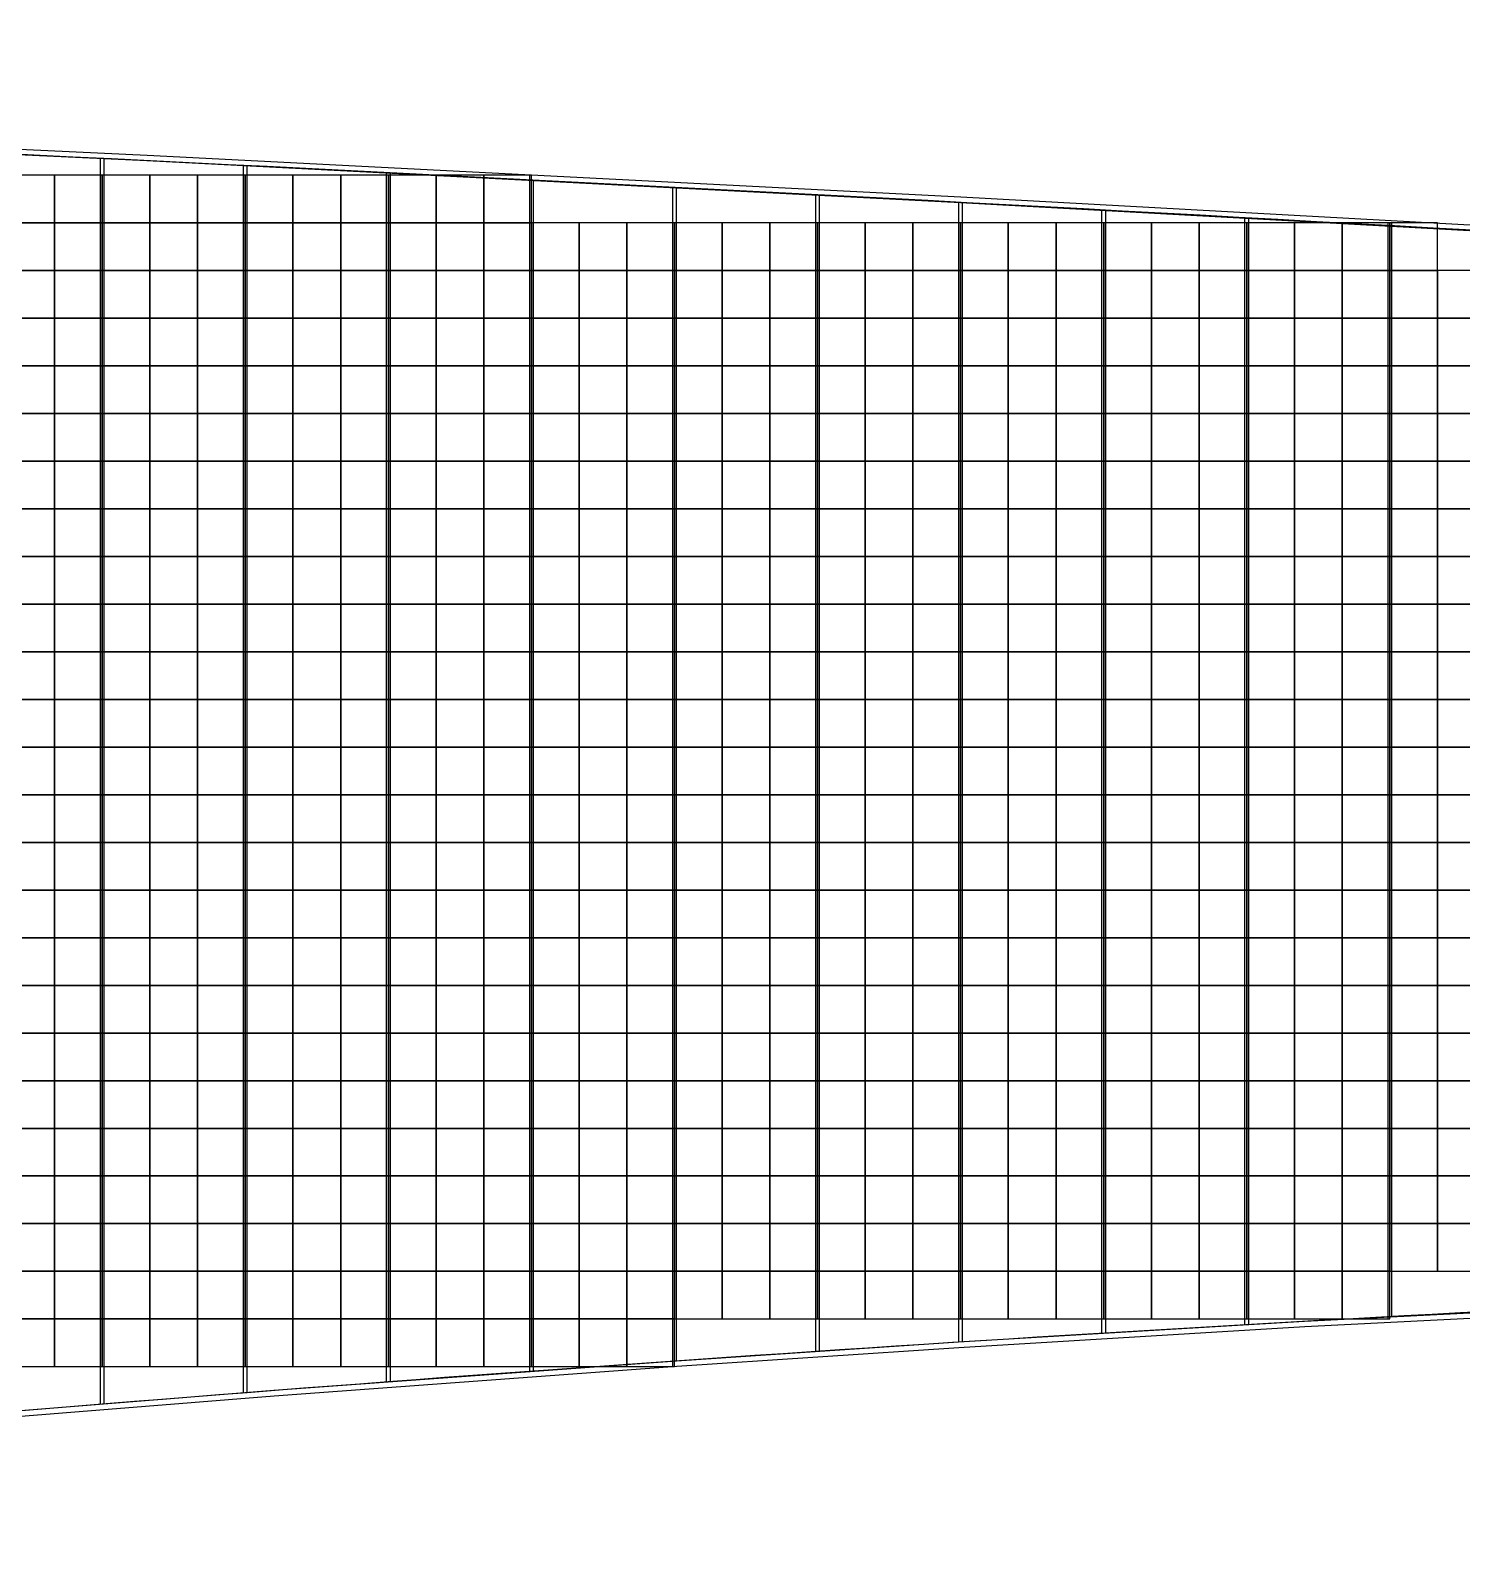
# Model space of a CAD drawing. Extents: x -31693 to 132909863, y -42052423 to 151957.
# Drawn here: x 40795 to 55795, y 106153 to 122231 of the extents above; entities that cross this region are included whole.
import ezdxf

# ---------------------------------------------------------------- set-up
doc = ezdxf.new("R2010")
doc.units = 0
doc.header["$LTSCALE"] = 1000
doc.header["$MEASUREMENT"] = 0
for name, color, linetype in [('500浮箱', 162, 'Continuous'), ('A-G-VISIBLE', 9, 'Continuous'), ('主龙骨', 4, 'Continuous'), ('边梁（14a槽钢', 3, 'Continuous')]:
    doc.layers.add(name, color=color, linetype=linetype)

# ---------------------------------------------------------------- blocks, each defined once
blk = doc.blocks.new('dasd')
at = {"layer": 'A-G-VISIBLE', "linetype": 'Continuous'}
for centre, radius, start, end in [((-132956.57, 40049.815), 2125.668, 86.604438, 88.01257), ((-132810.855, 41649.249), 512.294, 92.25539, 96.50024)]:
    blk.add_arc(centre, radius, start, end, dxfattribs=at)

msp = doc.modelspace()

# ---------------------------------------------------------------- linework, layer by layer
at = {"layer": '500浮箱', "elevation": 2850}
for points in [[(40545, 120216), (41045, 120216), (41045, 120716), (40545, 120716)], [(41045, 120216), (41545, 120216), (41545, 120716), (41045, 120716)], [(41545, 120216), (42045, 120216), (42045, 120716), (41545, 120716)], [(42045, 120216), (42545, 120216), (42545, 120716), (42045, 120716)], [(42545, 120216), (43045, 120216), (43045, 120716), (42545, 120716)], [(43045, 120216), (43545, 120216), (43545, 120716), (43045, 120716)], [(43545, 120216), (44045, 120216), (44045, 120716), (43545, 120716)], [(44045, 120216), (44545, 120216), (44545, 120716), (44045, 120716)], [(44545, 120216), (45045, 120216), (45045, 120716), (44545, 120716)], [(45045, 120216), (45545, 120216), (45545, 120716), (45045, 120716)], [(45545, 120216), (46045, 120216), (46045, 120716), (45545, 120716)], [(40545, 119716), (41045, 119716), (41045, 120216), (40545, 120216)], [(41045, 119716), (41545, 119716), (41545, 120216), (41045, 120216)], [(41545, 119716), (42045, 119716), (42045, 120216), (41545, 120216)], [(42045, 119716), (42545, 119716), (42545, 120216), (42045, 120216)], [(42545, 119716), (43045, 119716), (43045, 120216), (42545, 120216)], [(43045, 119716), (43545, 119716), (43545, 120216), (43045, 120216)], [(43545, 119716), (44045, 119716), (44045, 120216), (43545, 120216)], [(44045, 119716), (44545, 119716), (44545, 120216), (44045, 120216)], [(44545, 119716), (45045, 119716), (45045, 120216), (44545, 120216)], [(45045, 119716), (45545, 119716), (45545, 120216), (45045, 120216)], [(45545, 119716), (46045, 119716), (46045, 120216), (45545, 120216)], [(46045, 119716), (46545, 119716), (46545, 120216), (46045, 120216)], [(46545, 119716), (47045, 119716), (47045, 120216), (46545, 120216)], [(47045, 119716), (47545, 119716), (47545, 120216), (47045, 120216)], [(47545, 119716), (48045, 119716), (48045, 120216), (47545, 120216)], [(48045, 119716), (48545, 119716), (48545, 120216), (48045, 120216)], [(48545, 119716), (49045, 119716), (49045, 120216), (48545, 120216)], [(49045, 119716), (49545, 119716), (49545, 120216), (49045, 120216)], [(49545, 119716), (50045, 119716), (50045, 120216), (49545, 120216)], [(50045, 119716), (50545, 119716), (50545, 120216), (50045, 120216)], [(50545, 119716), (51045, 119716), (51045, 120216), (50545, 120216)], [(51045, 119716), (51545, 119716), (51545, 120216), (51045, 120216)], [(51545, 119716), (52045, 119716), (52045, 120216), (51545, 120216)], [(52045, 119716), (52545, 119716), (52545, 120216), (52045, 120216)], [(52545, 119716), (53045, 119716), (53045, 120216), (52545, 120216)], [(53045, 119716), (53545, 119716), (53545, 120216), (53045, 120216)], [(53545, 119716), (54045, 119716), (54045, 120216), (53545, 120216)], [(54045, 119716), (54545, 119716), (54545, 120216), (54045, 120216)], [(54545, 119716), (55045, 119716), (55045, 120216), (54545, 120216)], [(55045, 119716), (55545, 119716), (55545, 120216), (55045, 120216)], [(40545, 119216), (41045, 119216), (41045, 119716), (40545, 119716)], [(41045, 119216), (41545, 119216), (41545, 119716), (41045, 119716)], [(41545, 119216), (42045, 119216), (42045, 119716), (41545, 119716)], [(42045, 119216), (42545, 119216), (42545, 119716), (42045, 119716)], [(42545, 119216), (43045, 119216), (43045, 119716), (42545, 119716)], [(43045, 119216), (43545, 119216), (43545, 119716), (43045, 119716)], [(43545, 119216), (44045, 119216), (44045, 119716), (43545, 119716)], [(44045, 119216), (44545, 119216), (44545, 119716), (44045, 119716)], [(44545, 119216), (45045, 119216), (45045, 119716), (44545, 119716)], [(45045, 119216), (45545, 119216), (45545, 119716), (45045, 119716)], [(45545, 119216), (46045, 119216), (46045, 119716), (45545, 119716)], [(46045, 119216), (46545, 119216), (46545, 119716), (46045, 119716)], [(46545, 119216), (47045, 119216), (47045, 119716), (46545, 119716)], [(47045, 119216), (47545, 119216), (47545, 119716), (47045, 119716)], [(47545, 119216), (48045, 119216), (48045, 119716), (47545, 119716)], [(48045, 119216), (48545, 119216), (48545, 119716), (48045, 119716)], [(48545, 119216), (49045, 119216), (49045, 119716), (48545, 119716)], [(49045, 119216), (49545, 119216), (49545, 119716), (49045, 119716)], [(49545, 119216), (50045, 119216), (50045, 119716), (49545, 119716)], [(50045, 119216), (50545, 119216), (50545, 119716), (50045, 119716)], [(50545, 119216), (51045, 119216), (51045, 119716), (50545, 119716)], [(51045, 119216), (51545, 119216), (51545, 119716), (51045, 119716)], [(51545, 119216), (52045, 119216), (52045, 119716), (51545, 119716)], [(52045, 119216), (52545, 119216), (52545, 119716), (52045, 119716)], [(52545, 119216), (53045, 119216), (53045, 119716), (52545, 119716)], [(53045, 119216), (53545, 119216), (53545, 119716), (53045, 119716)], [(53545, 119216), (54045, 119216), (54045, 119716), (53545, 119716)], [(54045, 119216), (54545, 119216), (54545, 119716), (54045, 119716)], [(54545, 119216), (55045, 119216), (55045, 119716), (54545, 119716)], [(55045, 119216), (55545, 119216), (55545, 119716), (55045, 119716)], [(55545, 119216), (56045, 119216), (56045, 119716), (55545, 119716)], [(40545, 118716), (41045, 118716), (41045, 119216), (40545, 119216)], [(41045, 118716), (41545, 118716), (41545, 119216), (41045, 119216)], [(41545, 118716), (42045, 118716), (42045, 119216), (41545, 119216)], [(42045, 118716), (42545, 118716), (42545, 119216), (42045, 119216)], [(42545, 118716), (43045, 118716), (43045, 119216), (42545, 119216)], [(43045, 118716), (43545, 118716), (43545, 119216), (43045, 119216)], [(43545, 118716), (44045, 118716), (44045, 119216), (43545, 119216)], [(44045, 118716), (44545, 118716), (44545, 119216), (44045, 119216)], [(44545, 118716), (45045, 118716), (45045, 119216), (44545, 119216)], [(45045, 118716), (45545, 118716), (45545, 119216), (45045, 119216)], [(45545, 118716), (46045, 118716), (46045, 119216), (45545, 119216)], [(46045, 118716), (46545, 118716), (46545, 119216), (46045, 119216)], [(46545, 118716), (47045, 118716), (47045, 119216), (46545, 119216)], [(47045, 118716), (47545, 118716), (47545, 119216), (47045, 119216)], [(47545, 118716), (48045, 118716), (48045, 119216), (47545, 119216)], [(48045, 118716), (48545, 118716), (48545, 119216), (48045, 119216)], [(48545, 118716), (49045, 118716), (49045, 119216), (48545, 119216)], [(49045, 118716), (49545, 118716), (49545, 119216), (49045, 119216)], [(49545, 118716), (50045, 118716), (50045, 119216), (49545, 119216)], [(50045, 118716), (50545, 118716), (50545, 119216), (50045, 119216)], [(50545, 118716), (51045, 118716), (51045, 119216), (50545, 119216)], [(51045, 118716), (51545, 118716), (51545, 119216), (51045, 119216)], [(51545, 118716), (52045, 118716), (52045, 119216), (51545, 119216)], [(52045, 118716), (52545, 118716), (52545, 119216), (52045, 119216)], [(52545, 118716), (53045, 118716), (53045, 119216), (52545, 119216)], [(53045, 118716), (53545, 118716), (53545, 119216), (53045, 119216)], [(53545, 118716), (54045, 118716), (54045, 119216), (53545, 119216)], [(54045, 118716), (54545, 118716), (54545, 119216), (54045, 119216)], [(54545, 118716), (55045, 118716), (55045, 119216), (54545, 119216)], [(55045, 118716), (55545, 118716), (55545, 119216), (55045, 119216)], [(55545, 118716), (56045, 118716), (56045, 119216), (55545, 119216)], [(40545, 118216), (41045, 118216), (41045, 118716), (40545, 118716)], [(41045, 118216), (41545, 118216), (41545, 118716), (41045, 118716)], [(41545, 118216), (42045, 118216), (42045, 118716), (41545, 118716)], [(42045, 118216), (42545, 118216), (42545, 118716), (42045, 118716)], [(42545, 118216), (43045, 118216), (43045, 118716), (42545, 118716)], [(43045, 118216), (43545, 118216), (43545, 118716), (43045, 118716)], [(43545, 118216), (44045, 118216), (44045, 118716), (43545, 118716)], [(44045, 118216), (44545, 118216), (44545, 118716), (44045, 118716)], [(44545, 118216), (45045, 118216), (45045, 118716), (44545, 118716)], [(45045, 118216), (45545, 118216), (45545, 118716), (45045, 118716)], [(45545, 118216), (46045, 118216), (46045, 118716), (45545, 118716)], [(46045, 118216), (46545, 118216), (46545, 118716), (46045, 118716)], [(46545, 118216), (47045, 118216), (47045, 118716), (46545, 118716)], [(47045, 118216), (47545, 118216), (47545, 118716), (47045, 118716)], [(47545, 118216), (48045, 118216), (48045, 118716), (47545, 118716)], [(48045, 118216), (48545, 118216), (48545, 118716), (48045, 118716)], [(48545, 118216), (49045, 118216), (49045, 118716), (48545, 118716)], [(49045, 118216), (49545, 118216), (49545, 118716), (49045, 118716)], [(49545, 118216), (50045, 118216), (50045, 118716), (49545, 118716)], [(50045, 118216), (50545, 118216), (50545, 118716), (50045, 118716)], [(50545, 118216), (51045, 118216), (51045, 118716), (50545, 118716)], [(51045, 118216), (51545, 118216), (51545, 118716), (51045, 118716)], [(51545, 118216), (52045, 118216), (52045, 118716), (51545, 118716)], [(52045, 118216), (52545, 118216), (52545, 118716), (52045, 118716)], [(52545, 118216), (53045, 118216), (53045, 118716), (52545, 118716)], [(53045, 118216), (53545, 118216), (53545, 118716), (53045, 118716)], [(53545, 118216), (54045, 118216), (54045, 118716), (53545, 118716)], [(54045, 118216), (54545, 118216), (54545, 118716), (54045, 118716)], [(54545, 118216), (55045, 118216), (55045, 118716), (54545, 118716)], [(55045, 118216), (55545, 118216), (55545, 118716), (55045, 118716)], [(55545, 118216), (56045, 118216), (56045, 118716), (55545, 118716)], [(40545, 117716), (41045, 117716), (41045, 118216), (40545, 118216)], [(41045, 117716), (41545, 117716), (41545, 118216), (41045, 118216)], [(41545, 117716), (42045, 117716), (42045, 118216), (41545, 118216)], [(42045, 117716), (42545, 117716), (42545, 118216), (42045, 118216)], [(42545, 117716), (43045, 117716), (43045, 118216), (42545, 118216)], [(43045, 117716), (43545, 117716), (43545, 118216), (43045, 118216)], [(43545, 117716), (44045, 117716), (44045, 118216), (43545, 118216)], [(44045, 117716), (44545, 117716), (44545, 118216), (44045, 118216)], [(44545, 117716), (45045, 117716), (45045, 118216), (44545, 118216)], [(45045, 117716), (45545, 117716), (45545, 118216), (45045, 118216)], [(45545, 117716), (46045, 117716), (46045, 118216), (45545, 118216)], [(46045, 117716), (46545, 117716), (46545, 118216), (46045, 118216)], [(46545, 117716), (47045, 117716), (47045, 118216), (46545, 118216)], [(47045, 117716), (47545, 117716), (47545, 118216), (47045, 118216)], [(47545, 117716), (48045, 117716), (48045, 118216), (47545, 118216)], [(48045, 117716), (48545, 117716), (48545, 118216), (48045, 118216)], [(48545, 117716), (49045, 117716), (49045, 118216), (48545, 118216)], [(49045, 117716), (49545, 117716), (49545, 118216), (49045, 118216)], [(49545, 117716), (50045, 117716), (50045, 118216), (49545, 118216)], [(50045, 117716), (50545, 117716), (50545, 118216), (50045, 118216)], [(50545, 117716), (51045, 117716), (51045, 118216), (50545, 118216)], [(51045, 117716), (51545, 117716), (51545, 118216), (51045, 118216)], [(51545, 117716), (52045, 117716), (52045, 118216), (51545, 118216)], [(52045, 117716), (52545, 117716), (52545, 118216), (52045, 118216)], [(52545, 117716), (53045, 117716), (53045, 118216), (52545, 118216)], [(53045, 117716), (53545, 117716), (53545, 118216), (53045, 118216)], [(53545, 117716), (54045, 117716), (54045, 118216), (53545, 118216)], [(54045, 117716), (54545, 117716), (54545, 118216), (54045, 118216)], [(54545, 117716), (55045, 117716), (55045, 118216), (54545, 118216)], [(55045, 117716), (55545, 117716), (55545, 118216), (55045, 118216)], [(55545, 117716), (56045, 117716), (56045, 118216), (55545, 118216)], [(40545, 117216), (41045, 117216), (41045, 117716), (40545, 117716)], [(41045, 117216), (41545, 117216), (41545, 117716), (41045, 117716)], [(41545, 117216), (42045, 117216), (42045, 117716), (41545, 117716)], [(42045, 117216), (42545, 117216), (42545, 117716), (42045, 117716)], [(42545, 117216), (43045, 117216), (43045, 117716), (42545, 117716)], [(43045, 117216), (43545, 117216), (43545, 117716), (43045, 117716)], [(43545, 117216), (44045, 117216), (44045, 117716), (43545, 117716)], [(44045, 117216), (44545, 117216), (44545, 117716), (44045, 117716)], [(44545, 117216), (45045, 117216), (45045, 117716), (44545, 117716)], [(45045, 117216), (45545, 117216), (45545, 117716), (45045, 117716)], [(45545, 117216), (46045, 117216), (46045, 117716), (45545, 117716)], [(46045, 117216), (46545, 117216), (46545, 117716), (46045, 117716)], [(46545, 117216), (47045, 117216), (47045, 117716), (46545, 117716)], [(47045, 117216), (47545, 117216), (47545, 117716), (47045, 117716)], [(47545, 117216), (48045, 117216), (48045, 117716), (47545, 117716)], [(48045, 117216), (48545, 117216), (48545, 117716), (48045, 117716)], [(48545, 117216), (49045, 117216), (49045, 117716), (48545, 117716)], [(49045, 117216), (49545, 117216), (49545, 117716), (49045, 117716)], [(49545, 117216), (50045, 117216), (50045, 117716), (49545, 117716)], [(50045, 117216), (50545, 117216), (50545, 117716), (50045, 117716)], [(50545, 117216), (51045, 117216), (51045, 117716), (50545, 117716)], [(51045, 117216), (51545, 117216), (51545, 117716), (51045, 117716)], [(51545, 117216), (52045, 117216), (52045, 117716), (51545, 117716)], [(52045, 117216), (52545, 117216), (52545, 117716), (52045, 117716)], [(52545, 117216), (53045, 117216), (53045, 117716), (52545, 117716)], [(53045, 117216), (53545, 117216), (53545, 117716), (53045, 117716)], [(53545, 117216), (54045, 117216), (54045, 117716), (53545, 117716)], [(54045, 117216), (54545, 117216), (54545, 117716), (54045, 117716)], [(54545, 117216), (55045, 117216), (55045, 117716), (54545, 117716)], [(55045, 117216), (55545, 117216), (55545, 117716), (55045, 117716)], [(55545, 117216), (56045, 117216), (56045, 117716), (55545, 117716)], [(40545, 116716), (41045, 116716), (41045, 117216), (40545, 117216)], [(41045, 116716), (41545, 116716), (41545, 117216), (41045, 117216)], [(41545, 116716), (42045, 116716), (42045, 117216), (41545, 117216)], [(42045, 116716), (42545, 116716), (42545, 117216), (42045, 117216)], [(42545, 116716), (43045, 116716), (43045, 117216), (42545, 117216)], [(43045, 116716), (43545, 116716), (43545, 117216), (43045, 117216)], [(43545, 116716), (44045, 116716), (44045, 117216), (43545, 117216)], [(44045, 116716), (44545, 116716), (44545, 117216), (44045, 117216)], [(44545, 116716), (45045, 116716), (45045, 117216), (44545, 117216)], [(45045, 116716), (45545, 116716), (45545, 117216), (45045, 117216)], [(45545, 116716), (46045, 116716), (46045, 117216), (45545, 117216)], [(46045, 116716), (46545, 116716), (46545, 117216), (46045, 117216)], [(46545, 116716), (47045, 116716), (47045, 117216), (46545, 117216)], [(47045, 116716), (47545, 116716), (47545, 117216), (47045, 117216)], [(47545, 116716), (48045, 116716), (48045, 117216), (47545, 117216)], [(48045, 116716), (48545, 116716), (48545, 117216), (48045, 117216)], [(48545, 116716), (49045, 116716), (49045, 117216), (48545, 117216)], [(49045, 116716), (49545, 116716), (49545, 117216), (49045, 117216)], [(49545, 116716), (50045, 116716), (50045, 117216), (49545, 117216)], [(50045, 116716), (50545, 116716), (50545, 117216), (50045, 117216)], [(50545, 116716), (51045, 116716), (51045, 117216), (50545, 117216)], [(51045, 116716), (51545, 116716), (51545, 117216), (51045, 117216)], [(51545, 116716), (52045, 116716), (52045, 117216), (51545, 117216)], [(52045, 116716), (52545, 116716), (52545, 117216), (52045, 117216)], [(52545, 116716), (53045, 116716), (53045, 117216), (52545, 117216)], [(53045, 116716), (53545, 116716), (53545, 117216), (53045, 117216)], [(53545, 116716), (54045, 116716), (54045, 117216), (53545, 117216)], [(54045, 116716), (54545, 116716), (54545, 117216), (54045, 117216)], [(54545, 116716), (55045, 116716), (55045, 117216), (54545, 117216)], [(55045, 116716), (55545, 116716), (55545, 117216), (55045, 117216)], [(55545, 116716), (56045, 116716), (56045, 117216), (55545, 117216)], [(40545, 116216), (41045, 116216), (41045, 116716), (40545, 116716)], [(41045, 116216), (41545, 116216), (41545, 116716), (41045, 116716)], [(41545, 116216), (42045, 116216), (42045, 116716), (41545, 116716)], [(42045, 116216), (42545, 116216), (42545, 116716), (42045, 116716)], [(42545, 116216), (43045, 116216), (43045, 116716), (42545, 116716)], [(43045, 116216), (43545, 116216), (43545, 116716), (43045, 116716)], [(43545, 116216), (44045, 116216), (44045, 116716), (43545, 116716)], [(44045, 116216), (44545, 116216), (44545, 116716), (44045, 116716)], [(44545, 116216), (45045, 116216), (45045, 116716), (44545, 116716)], [(45045, 116216), (45545, 116216), (45545, 116716), (45045, 116716)], [(45545, 116216), (46045, 116216), (46045, 116716), (45545, 116716)], [(46045, 116216), (46545, 116216), (46545, 116716), (46045, 116716)], [(46545, 116216), (47045, 116216), (47045, 116716), (46545, 116716)], [(47045, 116216), (47545, 116216), (47545, 116716), (47045, 116716)], [(47545, 116216), (48045, 116216), (48045, 116716), (47545, 116716)], [(48045, 116216), (48545, 116216), (48545, 116716), (48045, 116716)], [(48545, 116216), (49045, 116216), (49045, 116716), (48545, 116716)], [(49045, 116216), (49545, 116216), (49545, 116716), (49045, 116716)], [(49545, 116216), (50045, 116216), (50045, 116716), (49545, 116716)], [(50045, 116216), (50545, 116216), (50545, 116716), (50045, 116716)], [(50545, 116216), (51045, 116216), (51045, 116716), (50545, 116716)], [(51045, 116216), (51545, 116216), (51545, 116716), (51045, 116716)], [(51545, 116216), (52045, 116216), (52045, 116716), (51545, 116716)], [(52045, 116216), (52545, 116216), (52545, 116716), (52045, 116716)], [(52545, 116216), (53045, 116216), (53045, 116716), (52545, 116716)], [(53045, 116216), (53545, 116216), (53545, 116716), (53045, 116716)], [(53545, 116216), (54045, 116216), (54045, 116716), (53545, 116716)], [(54045, 116216), (54545, 116216), (54545, 116716), (54045, 116716)], [(54545, 116216), (55045, 116216), (55045, 116716), (54545, 116716)], [(55045, 116216), (55545, 116216), (55545, 116716), (55045, 116716)], [(55545, 116216), (56045, 116216), (56045, 116716), (55545, 116716)], [(40545, 115716), (41045, 115716), (41045, 116216), (40545, 116216)], [(41045, 115716), (41545, 115716), (41545, 116216), (41045, 116216)], [(41545, 115716), (42045, 115716), (42045, 116216), (41545, 116216)], [(42045, 115716), (42545, 115716), (42545, 116216), (42045, 116216)], [(42545, 115716), (43045, 115716), (43045, 116216), (42545, 116216)], [(43045, 115716), (43545, 115716), (43545, 116216), (43045, 116216)], [(43545, 115716), (44045, 115716), (44045, 116216), (43545, 116216)], [(44045, 115716), (44545, 115716), (44545, 116216), (44045, 116216)], [(44545, 115716), (45045, 115716), (45045, 116216), (44545, 116216)], [(45045, 115716), (45545, 115716), (45545, 116216), (45045, 116216)], [(45545, 115716), (46045, 115716), (46045, 116216), (45545, 116216)], [(46045, 115716), (46545, 115716), (46545, 116216), (46045, 116216)], [(46545, 115716), (47045, 115716), (47045, 116216), (46545, 116216)], [(47045, 115716), (47545, 115716), (47545, 116216), (47045, 116216)], [(47545, 115716), (48045, 115716), (48045, 116216), (47545, 116216)], [(48045, 115716), (48545, 115716), (48545, 116216), (48045, 116216)], [(48545, 115716), (49045, 115716), (49045, 116216), (48545, 116216)], [(49045, 115716), (49545, 115716), (49545, 116216), (49045, 116216)], [(49545, 115716), (50045, 115716), (50045, 116216), (49545, 116216)], [(50045, 115716), (50545, 115716), (50545, 116216), (50045, 116216)], [(50545, 115716), (51045, 115716), (51045, 116216), (50545, 116216)], [(51045, 115716), (51545, 115716), (51545, 116216), (51045, 116216)], [(51545, 115716), (52045, 115716), (52045, 116216), (51545, 116216)], [(52045, 115716), (52545, 115716), (52545, 116216), (52045, 116216)], [(52545, 115716), (53045, 115716), (53045, 116216), (52545, 116216)], [(53045, 115716), (53545, 115716), (53545, 116216), (53045, 116216)], [(53545, 115716), (54045, 115716), (54045, 116216), (53545, 116216)], [(54045, 115716), (54545, 115716), (54545, 116216), (54045, 116216)], [(54545, 115716), (55045, 115716), (55045, 116216), (54545, 116216)], [(55045, 115716), (55545, 115716), (55545, 116216), (55045, 116216)], [(55545, 115716), (56045, 115716), (56045, 116216), (55545, 116216)], [(40545, 115216), (41045, 115216), (41045, 115716), (40545, 115716)], [(41045, 115216), (41545, 115216), (41545, 115716), (41045, 115716)], [(41545, 115216), (42045, 115216), (42045, 115716), (41545, 115716)], [(42045, 115216), (42545, 115216), (42545, 115716), (42045, 115716)], [(42545, 115216), (43045, 115216), (43045, 115716), (42545, 115716)], [(43045, 115216), (43545, 115216), (43545, 115716), (43045, 115716)], [(43545, 115216), (44045, 115216), (44045, 115716), (43545, 115716)], [(44045, 115216), (44545, 115216), (44545, 115716), (44045, 115716)], [(44545, 115216), (45045, 115216), (45045, 115716), (44545, 115716)], [(45045, 115216), (45545, 115216), (45545, 115716), (45045, 115716)], [(45545, 115216), (46045, 115216), (46045, 115716), (45545, 115716)], [(46045, 115216), (46545, 115216), (46545, 115716), (46045, 115716)], [(46545, 115216), (47045, 115216), (47045, 115716), (46545, 115716)], [(47045, 115216), (47545, 115216), (47545, 115716), (47045, 115716)], [(47545, 115216), (48045, 115216), (48045, 115716), (47545, 115716)], [(48045, 115216), (48545, 115216), (48545, 115716), (48045, 115716)], [(48545, 115216), (49045, 115216), (49045, 115716), (48545, 115716)], [(49045, 115216), (49545, 115216), (49545, 115716), (49045, 115716)], [(49545, 115216), (50045, 115216), (50045, 115716), (49545, 115716)], [(50045, 115216), (50545, 115216), (50545, 115716), (50045, 115716)], [(50545, 115216), (51045, 115216), (51045, 115716), (50545, 115716)], [(51045, 115216), (51545, 115216), (51545, 115716), (51045, 115716)], [(51545, 115216), (52045, 115216), (52045, 115716), (51545, 115716)], [(52045, 115216), (52545, 115216), (52545, 115716), (52045, 115716)], [(52545, 115216), (53045, 115216), (53045, 115716), (52545, 115716)], [(53045, 115216), (53545, 115216), (53545, 115716), (53045, 115716)], [(53545, 115216), (54045, 115216), (54045, 115716), (53545, 115716)], [(54045, 115216), (54545, 115216), (54545, 115716), (54045, 115716)], [(54545, 115216), (55045, 115216), (55045, 115716), (54545, 115716)], [(55045, 115216), (55545, 115216), (55545, 115716), (55045, 115716)], [(55545, 115216), (56045, 115216), (56045, 115716), (55545, 115716)], [(40545, 114716), (41045, 114716), (41045, 115216), (40545, 115216)], [(41045, 114716), (41545, 114716), (41545, 115216), (41045, 115216)], [(41545, 114716), (42045, 114716), (42045, 115216), (41545, 115216)], [(42045, 114716), (42545, 114716), (42545, 115216), (42045, 115216)], [(42545, 114716), (43045, 114716), (43045, 115216), (42545, 115216)], [(43045, 114716), (43545, 114716), (43545, 115216), (43045, 115216)], [(43545, 114716), (44045, 114716), (44045, 115216), (43545, 115216)], [(44045, 114716), (44545, 114716), (44545, 115216), (44045, 115216)], [(44545, 114716), (45045, 114716), (45045, 115216), (44545, 115216)], [(45045, 114716), (45545, 114716), (45545, 115216), (45045, 115216)], [(45545, 114716), (46045, 114716), (46045, 115216), (45545, 115216)], [(46045, 114716), (46545, 114716), (46545, 115216), (46045, 115216)], [(46545, 114716), (47045, 114716), (47045, 115216), (46545, 115216)], [(47045, 114716), (47545, 114716), (47545, 115216), (47045, 115216)], [(47545, 114716), (48045, 114716), (48045, 115216), (47545, 115216)], [(48045, 114716), (48545, 114716), (48545, 115216), (48045, 115216)], [(48545, 114716), (49045, 114716), (49045, 115216), (48545, 115216)], [(49045, 114716), (49545, 114716), (49545, 115216), (49045, 115216)], [(49545, 114716), (50045, 114716), (50045, 115216), (49545, 115216)], [(50045, 114716), (50545, 114716), (50545, 115216), (50045, 115216)], [(50545, 114716), (51045, 114716), (51045, 115216), (50545, 115216)], [(51045, 114716), (51545, 114716), (51545, 115216), (51045, 115216)], [(51545, 114716), (52045, 114716), (52045, 115216), (51545, 115216)], [(52045, 114716), (52545, 114716), (52545, 115216), (52045, 115216)], [(52545, 114716), (53045, 114716), (53045, 115216), (52545, 115216)], [(53045, 114716), (53545, 114716), (53545, 115216), (53045, 115216)], [(53545, 114716), (54045, 114716), (54045, 115216), (53545, 115216)], [(54045, 114716), (54545, 114716), (54545, 115216), (54045, 115216)], [(54545, 114716), (55045, 114716), (55045, 115216), (54545, 115216)], [(55045, 114716), (55545, 114716), (55545, 115216), (55045, 115216)], [(55545, 114716), (56045, 114716), (56045, 115216), (55545, 115216)], [(40545, 114216), (41045, 114216), (41045, 114716), (40545, 114716)], [(41045, 114216), (41545, 114216), (41545, 114716), (41045, 114716)], [(41545, 114216), (42045, 114216), (42045, 114716), (41545, 114716)], [(42045, 114216), (42545, 114216), (42545, 114716), (42045, 114716)], [(42545, 114216), (43045, 114216), (43045, 114716), (42545, 114716)], [(43045, 114216), (43545, 114216), (43545, 114716), (43045, 114716)], [(43545, 114216), (44045, 114216), (44045, 114716), (43545, 114716)], [(44045, 114216), (44545, 114216), (44545, 114716), (44045, 114716)], [(44545, 114216), (45045, 114216), (45045, 114716), (44545, 114716)], [(45045, 114216), (45545, 114216), (45545, 114716), (45045, 114716)], [(45545, 114216), (46045, 114216), (46045, 114716), (45545, 114716)], [(46045, 114216), (46545, 114216), (46545, 114716), (46045, 114716)], [(46545, 114216), (47045, 114216), (47045, 114716), (46545, 114716)], [(47045, 114216), (47545, 114216), (47545, 114716), (47045, 114716)], [(47545, 114216), (48045, 114216), (48045, 114716), (47545, 114716)], [(48045, 114216), (48545, 114216), (48545, 114716), (48045, 114716)], [(48545, 114216), (49045, 114216), (49045, 114716), (48545, 114716)], [(49045, 114216), (49545, 114216), (49545, 114716), (49045, 114716)], [(49545, 114216), (50045, 114216), (50045, 114716), (49545, 114716)], [(50045, 114216), (50545, 114216), (50545, 114716), (50045, 114716)], [(50545, 114216), (51045, 114216), (51045, 114716), (50545, 114716)], [(51045, 114216), (51545, 114216), (51545, 114716), (51045, 114716)], [(51545, 114216), (52045, 114216), (52045, 114716), (51545, 114716)], [(52045, 114216), (52545, 114216), (52545, 114716), (52045, 114716)], [(52545, 114216), (53045, 114216), (53045, 114716), (52545, 114716)], [(53045, 114216), (53545, 114216), (53545, 114716), (53045, 114716)], [(53545, 114216), (54045, 114216), (54045, 114716), (53545, 114716)], [(54045, 114216), (54545, 114216), (54545, 114716), (54045, 114716)], [(54545, 114216), (55045, 114216), (55045, 114716), (54545, 114716)], [(55045, 114216), (55545, 114216), (55545, 114716), (55045, 114716)], [(55545, 114216), (56045, 114216), (56045, 114716), (55545, 114716)], [(40545, 113716), (41045, 113716), (41045, 114216), (40545, 114216)], [(41045, 113716), (41545, 113716), (41545, 114216), (41045, 114216)], [(41545, 113716), (42045, 113716), (42045, 114216), (41545, 114216)], [(42045, 113716), (42545, 113716), (42545, 114216), (42045, 114216)], [(42545, 113716), (43045, 113716), (43045, 114216), (42545, 114216)], [(43045, 113716), (43545, 113716), (43545, 114216), (43045, 114216)], [(43545, 113716), (44045, 113716), (44045, 114216), (43545, 114216)], [(44045, 113716), (44545, 113716), (44545, 114216), (44045, 114216)], [(44545, 113716), (45045, 113716), (45045, 114216), (44545, 114216)], [(45045, 113716), (45545, 113716), (45545, 114216), (45045, 114216)], [(45545, 113716), (46045, 113716), (46045, 114216), (45545, 114216)], [(46045, 113716), (46545, 113716), (46545, 114216), (46045, 114216)], [(46545, 113716), (47045, 113716), (47045, 114216), (46545, 114216)], [(47045, 113716), (47545, 113716), (47545, 114216), (47045, 114216)], [(47545, 113716), (48045, 113716), (48045, 114216), (47545, 114216)], [(48045, 113716), (48545, 113716), (48545, 114216), (48045, 114216)], [(48545, 113716), (49045, 113716), (49045, 114216), (48545, 114216)], [(49045, 113716), (49545, 113716), (49545, 114216), (49045, 114216)], [(49545, 113716), (50045, 113716), (50045, 114216), (49545, 114216)], [(50045, 113716), (50545, 113716), (50545, 114216), (50045, 114216)], [(50545, 113716), (51045, 113716), (51045, 114216), (50545, 114216)], [(51045, 113716), (51545, 113716), (51545, 114216), (51045, 114216)], [(51545, 113716), (52045, 113716), (52045, 114216), (51545, 114216)], [(52045, 113716), (52545, 113716), (52545, 114216), (52045, 114216)], [(52545, 113716), (53045, 113716), (53045, 114216), (52545, 114216)], [(53045, 113716), (53545, 113716), (53545, 114216), (53045, 114216)], [(53545, 113716), (54045, 113716), (54045, 114216), (53545, 114216)], [(54045, 113716), (54545, 113716), (54545, 114216), (54045, 114216)], [(54545, 113716), (55045, 113716), (55045, 114216), (54545, 114216)], [(55045, 113716), (55545, 113716), (55545, 114216), (55045, 114216)], [(55545, 113716), (56045, 113716), (56045, 114216), (55545, 114216)], [(40545, 113216), (41045, 113216), (41045, 113716), (40545, 113716)], [(41045, 113216), (41545, 113216), (41545, 113716), (41045, 113716)], [(41545, 113216), (42045, 113216), (42045, 113716), (41545, 113716)], [(42045, 113216), (42545, 113216), (42545, 113716), (42045, 113716)], [(42545, 113216), (43045, 113216), (43045, 113716), (42545, 113716)], [(43045, 113216), (43545, 113216), (43545, 113716), (43045, 113716)], [(43545, 113216), (44045, 113216), (44045, 113716), (43545, 113716)], [(44045, 113216), (44545, 113216), (44545, 113716), (44045, 113716)], [(44545, 113216), (45045, 113216), (45045, 113716), (44545, 113716)], [(45045, 113216), (45545, 113216), (45545, 113716), (45045, 113716)], [(45545, 113216), (46045, 113216), (46045, 113716), (45545, 113716)], [(46045, 113216), (46545, 113216), (46545, 113716), (46045, 113716)], [(46545, 113216), (47045, 113216), (47045, 113716), (46545, 113716)], [(47045, 113216), (47545, 113216), (47545, 113716), (47045, 113716)], [(47545, 113216), (48045, 113216), (48045, 113716), (47545, 113716)], [(48045, 113216), (48545, 113216), (48545, 113716), (48045, 113716)], [(48545, 113216), (49045, 113216), (49045, 113716), (48545, 113716)], [(49045, 113216), (49545, 113216), (49545, 113716), (49045, 113716)], [(49545, 113216), (50045, 113216), (50045, 113716), (49545, 113716)], [(50045, 113216), (50545, 113216), (50545, 113716), (50045, 113716)], [(50545, 113216), (51045, 113216), (51045, 113716), (50545, 113716)], [(51045, 113216), (51545, 113216), (51545, 113716), (51045, 113716)], [(51545, 113216), (52045, 113216), (52045, 113716), (51545, 113716)], [(52045, 113216), (52545, 113216), (52545, 113716), (52045, 113716)], [(52545, 113216), (53045, 113216), (53045, 113716), (52545, 113716)], [(53045, 113216), (53545, 113216), (53545, 113716), (53045, 113716)], [(53545, 113216), (54045, 113216), (54045, 113716), (53545, 113716)], [(54045, 113216), (54545, 113216), (54545, 113716), (54045, 113716)], [(54545, 113216), (55045, 113216), (55045, 113716), (54545, 113716)], [(55045, 113216), (55545, 113216), (55545, 113716), (55045, 113716)], [(55545, 113216), (56045, 113216), (56045, 113716), (55545, 113716)], [(40545, 112716), (41045, 112716), (41045, 113216), (40545, 113216)], [(41045, 112716), (41545, 112716), (41545, 113216), (41045, 113216)], [(41545, 112716), (42045, 112716), (42045, 113216), (41545, 113216)], [(42045, 112716), (42545, 112716), (42545, 113216), (42045, 113216)], [(42545, 112716), (43045, 112716), (43045, 113216), (42545, 113216)], [(43045, 112716), (43545, 112716), (43545, 113216), (43045, 113216)], [(43545, 112716), (44045, 112716), (44045, 113216), (43545, 113216)], [(44045, 112716), (44545, 112716), (44545, 113216), (44045, 113216)], [(44545, 112716), (45045, 112716), (45045, 113216), (44545, 113216)], [(45045, 112716), (45545, 112716), (45545, 113216), (45045, 113216)], [(45545, 112716), (46045, 112716), (46045, 113216), (45545, 113216)], [(46045, 112716), (46545, 112716), (46545, 113216), (46045, 113216)], [(46545, 112716), (47045, 112716), (47045, 113216), (46545, 113216)], [(47045, 112716), (47545, 112716), (47545, 113216), (47045, 113216)], [(47545, 112716), (48045, 112716), (48045, 113216), (47545, 113216)], [(48045, 112716), (48545, 112716), (48545, 113216), (48045, 113216)], [(48545, 112716), (49045, 112716), (49045, 113216), (48545, 113216)], [(49045, 112716), (49545, 112716), (49545, 113216), (49045, 113216)], [(49545, 112716), (50045, 112716), (50045, 113216), (49545, 113216)], [(50045, 112716), (50545, 112716), (50545, 113216), (50045, 113216)], [(50545, 112716), (51045, 112716), (51045, 113216), (50545, 113216)], [(51045, 112716), (51545, 112716), (51545, 113216), (51045, 113216)], [(51545, 112716), (52045, 112716), (52045, 113216), (51545, 113216)], [(52045, 112716), (52545, 112716), (52545, 113216), (52045, 113216)], [(52545, 112716), (53045, 112716), (53045, 113216), (52545, 113216)], [(53045, 112716), (53545, 112716), (53545, 113216), (53045, 113216)], [(53545, 112716), (54045, 112716), (54045, 113216), (53545, 113216)], [(54045, 112716), (54545, 112716), (54545, 113216), (54045, 113216)], [(54545, 112716), (55045, 112716), (55045, 113216), (54545, 113216)], [(55045, 112716), (55545, 112716), (55545, 113216), (55045, 113216)], [(55545, 112716), (56045, 112716), (56045, 113216), (55545, 113216)], [(40545, 112216), (41045, 112216), (41045, 112716), (40545, 112716)], [(41045, 112216), (41545, 112216), (41545, 112716), (41045, 112716)], [(41545, 112216), (42045, 112216), (42045, 112716), (41545, 112716)], [(42045, 112216), (42545, 112216), (42545, 112716), (42045, 112716)], [(42545, 112216), (43045, 112216), (43045, 112716), (42545, 112716)], [(43045, 112216), (43545, 112216), (43545, 112716), (43045, 112716)], [(43545, 112216), (44045, 112216), (44045, 112716), (43545, 112716)], [(44045, 112216), (44545, 112216), (44545, 112716), (44045, 112716)], [(44545, 112216), (45045, 112216), (45045, 112716), (44545, 112716)], [(45045, 112216), (45545, 112216), (45545, 112716), (45045, 112716)], [(45545, 112216), (46045, 112216), (46045, 112716), (45545, 112716)], [(46045, 112216), (46545, 112216), (46545, 112716), (46045, 112716)], [(46545, 112216), (47045, 112216), (47045, 112716), (46545, 112716)], [(47045, 112216), (47545, 112216), (47545, 112716), (47045, 112716)], [(47545, 112216), (48045, 112216), (48045, 112716), (47545, 112716)], [(48045, 112216), (48545, 112216), (48545, 112716), (48045, 112716)], [(48545, 112216), (49045, 112216), (49045, 112716), (48545, 112716)], [(49045, 112216), (49545, 112216), (49545, 112716), (49045, 112716)], [(49545, 112216), (50045, 112216), (50045, 112716), (49545, 112716)], [(50045, 112216), (50545, 112216), (50545, 112716), (50045, 112716)], [(50545, 112216), (51045, 112216), (51045, 112716), (50545, 112716)], [(51045, 112216), (51545, 112216), (51545, 112716), (51045, 112716)], [(51545, 112216), (52045, 112216), (52045, 112716), (51545, 112716)], [(52045, 112216), (52545, 112216), (52545, 112716), (52045, 112716)], [(52545, 112216), (53045, 112216), (53045, 112716), (52545, 112716)], [(53045, 112216), (53545, 112216), (53545, 112716), (53045, 112716)], [(53545, 112216), (54045, 112216), (54045, 112716), (53545, 112716)], [(54045, 112216), (54545, 112216), (54545, 112716), (54045, 112716)], [(54545, 112216), (55045, 112216), (55045, 112716), (54545, 112716)], [(55045, 112216), (55545, 112216), (55545, 112716), (55045, 112716)], [(55545, 112216), (56045, 112216), (56045, 112716), (55545, 112716)], [(40545, 111716), (41045, 111716), (41045, 112216), (40545, 112216)], [(41045, 111716), (41545, 111716), (41545, 112216), (41045, 112216)], [(41545, 111716), (42045, 111716), (42045, 112216), (41545, 112216)], [(42045, 111716), (42545, 111716), (42545, 112216), (42045, 112216)], [(42545, 111716), (43045, 111716), (43045, 112216), (42545, 112216)], [(43045, 111716), (43545, 111716), (43545, 112216), (43045, 112216)], [(43545, 111716), (44045, 111716), (44045, 112216), (43545, 112216)], [(44045, 111716), (44545, 111716), (44545, 112216), (44045, 112216)], [(44545, 111716), (45045, 111716), (45045, 112216), (44545, 112216)], [(45045, 111716), (45545, 111716), (45545, 112216), (45045, 112216)], [(45545, 111716), (46045, 111716), (46045, 112216), (45545, 112216)], [(46045, 111716), (46545, 111716), (46545, 112216), (46045, 112216)], [(46545, 111716), (47045, 111716), (47045, 112216), (46545, 112216)], [(47045, 111716), (47545, 111716), (47545, 112216), (47045, 112216)], [(47545, 111716), (48045, 111716), (48045, 112216), (47545, 112216)], [(48045, 111716), (48545, 111716), (48545, 112216), (48045, 112216)], [(48545, 111716), (49045, 111716), (49045, 112216), (48545, 112216)], [(49045, 111716), (49545, 111716), (49545, 112216), (49045, 112216)], [(49545, 111716), (50045, 111716), (50045, 112216), (49545, 112216)], [(50045, 111716), (50545, 111716), (50545, 112216), (50045, 112216)], [(50545, 111716), (51045, 111716), (51045, 112216), (50545, 112216)], [(51045, 111716), (51545, 111716), (51545, 112216), (51045, 112216)], [(51545, 111716), (52045, 111716), (52045, 112216), (51545, 112216)], [(52045, 111716), (52545, 111716), (52545, 112216), (52045, 112216)], [(52545, 111716), (53045, 111716), (53045, 112216), (52545, 112216)], [(53045, 111716), (53545, 111716), (53545, 112216), (53045, 112216)], [(53545, 111716), (54045, 111716), (54045, 112216), (53545, 112216)], [(54045, 111716), (54545, 111716), (54545, 112216), (54045, 112216)], [(54545, 111716), (55045, 111716), (55045, 112216), (54545, 112216)], [(55045, 111716), (55545, 111716), (55545, 112216), (55045, 112216)], [(55545, 111716), (56045, 111716), (56045, 112216), (55545, 112216)], [(40545, 111216), (41045, 111216), (41045, 111716), (40545, 111716)], [(41045, 111216), (41545, 111216), (41545, 111716), (41045, 111716)], [(41545, 111216), (42045, 111216), (42045, 111716), (41545, 111716)], [(42045, 111216), (42545, 111216), (42545, 111716), (42045, 111716)], [(42545, 111216), (43045, 111216), (43045, 111716), (42545, 111716)], [(43045, 111216), (43545, 111216), (43545, 111716), (43045, 111716)], [(43545, 111216), (44045, 111216), (44045, 111716), (43545, 111716)], [(44045, 111216), (44545, 111216), (44545, 111716), (44045, 111716)], [(44545, 111216), (45045, 111216), (45045, 111716), (44545, 111716)], [(45045, 111216), (45545, 111216), (45545, 111716), (45045, 111716)], [(45545, 111216), (46045, 111216), (46045, 111716), (45545, 111716)], [(46045, 111216), (46545, 111216), (46545, 111716), (46045, 111716)], [(46545, 111216), (47045, 111216), (47045, 111716), (46545, 111716)], [(47045, 111216), (47545, 111216), (47545, 111716), (47045, 111716)], [(47545, 111216), (48045, 111216), (48045, 111716), (47545, 111716)], [(48045, 111216), (48545, 111216), (48545, 111716), (48045, 111716)], [(48545, 111216), (49045, 111216), (49045, 111716), (48545, 111716)], [(49045, 111216), (49545, 111216), (49545, 111716), (49045, 111716)], [(49545, 111216), (50045, 111216), (50045, 111716), (49545, 111716)], [(50045, 111216), (50545, 111216), (50545, 111716), (50045, 111716)], [(50545, 111216), (51045, 111216), (51045, 111716), (50545, 111716)], [(51045, 111216), (51545, 111216), (51545, 111716), (51045, 111716)], [(51545, 111216), (52045, 111216), (52045, 111716), (51545, 111716)], [(52045, 111216), (52545, 111216), (52545, 111716), (52045, 111716)], [(52545, 111216), (53045, 111216), (53045, 111716), (52545, 111716)], [(53045, 111216), (53545, 111216), (53545, 111716), (53045, 111716)], [(53545, 111216), (54045, 111216), (54045, 111716), (53545, 111716)], [(54045, 111216), (54545, 111216), (54545, 111716), (54045, 111716)], [(54545, 111216), (55045, 111216), (55045, 111716), (54545, 111716)], [(55045, 111216), (55545, 111216), (55545, 111716), (55045, 111716)], [(55545, 111216), (56045, 111216), (56045, 111716), (55545, 111716)], [(40545, 110716), (41045, 110716), (41045, 111216), (40545, 111216)], [(41045, 110716), (41545, 110716), (41545, 111216), (41045, 111216)], [(41545, 110716), (42045, 110716), (42045, 111216), (41545, 111216)], [(42045, 110716), (42545, 110716), (42545, 111216), (42045, 111216)], [(42545, 110716), (43045, 110716), (43045, 111216), (42545, 111216)], [(43045, 110716), (43545, 110716), (43545, 111216), (43045, 111216)], [(43545, 110716), (44045, 110716), (44045, 111216), (43545, 111216)], [(44045, 110716), (44545, 110716), (44545, 111216), (44045, 111216)], [(44545, 110716), (45045, 110716), (45045, 111216), (44545, 111216)], [(45045, 110716), (45545, 110716), (45545, 111216), (45045, 111216)], [(45545, 110716), (46045, 110716), (46045, 111216), (45545, 111216)], [(46045, 110716), (46545, 110716), (46545, 111216), (46045, 111216)], [(46545, 110716), (47045, 110716), (47045, 111216), (46545, 111216)], [(47045, 110716), (47545, 110716), (47545, 111216), (47045, 111216)], [(47545, 110716), (48045, 110716), (48045, 111216), (47545, 111216)], [(48045, 110716), (48545, 110716), (48545, 111216), (48045, 111216)], [(48545, 110716), (49045, 110716), (49045, 111216), (48545, 111216)], [(49045, 110716), (49545, 110716), (49545, 111216), (49045, 111216)], [(49545, 110716), (50045, 110716), (50045, 111216), (49545, 111216)], [(50045, 110716), (50545, 110716), (50545, 111216), (50045, 111216)], [(50545, 110716), (51045, 110716), (51045, 111216), (50545, 111216)], [(51045, 110716), (51545, 110716), (51545, 111216), (51045, 111216)], [(51545, 110716), (52045, 110716), (52045, 111216), (51545, 111216)], [(52045, 110716), (52545, 110716), (52545, 111216), (52045, 111216)], [(52545, 110716), (53045, 110716), (53045, 111216), (52545, 111216)], [(53045, 110716), (53545, 110716), (53545, 111216), (53045, 111216)], [(53545, 110716), (54045, 110716), (54045, 111216), (53545, 111216)], [(54045, 110716), (54545, 110716), (54545, 111216), (54045, 111216)], [(54545, 110716), (55045, 110716), (55045, 111216), (54545, 111216)], [(55045, 110716), (55545, 110716), (55545, 111216), (55045, 111216)], [(55545, 110716), (56045, 110716), (56045, 111216), (55545, 111216)], [(40545, 110216), (41045, 110216), (41045, 110716), (40545, 110716)], [(41045, 110216), (41545, 110216), (41545, 110716), (41045, 110716)], [(41545, 110216), (42045, 110216), (42045, 110716), (41545, 110716)], [(42045, 110216), (42545, 110216), (42545, 110716), (42045, 110716)], [(42545, 110216), (43045, 110216), (43045, 110716), (42545, 110716)], [(43045, 110216), (43545, 110216), (43545, 110716), (43045, 110716)], [(43545, 110216), (44045, 110216), (44045, 110716), (43545, 110716)], [(44045, 110216), (44545, 110216), (44545, 110716), (44045, 110716)], [(44545, 110216), (45045, 110216), (45045, 110716), (44545, 110716)], [(45045, 110216), (45545, 110216), (45545, 110716), (45045, 110716)], [(45545, 110216), (46045, 110216), (46045, 110716), (45545, 110716)], [(46045, 110216), (46545, 110216), (46545, 110716), (46045, 110716)], [(46545, 110216), (47045, 110216), (47045, 110716), (46545, 110716)], [(47045, 110216), (47545, 110216), (47545, 110716), (47045, 110716)], [(47545, 110216), (48045, 110216), (48045, 110716), (47545, 110716)], [(48045, 110216), (48545, 110216), (48545, 110716), (48045, 110716)], [(48545, 110216), (49045, 110216), (49045, 110716), (48545, 110716)], [(49045, 110216), (49545, 110216), (49545, 110716), (49045, 110716)], [(49545, 110216), (50045, 110216), (50045, 110716), (49545, 110716)], [(50045, 110216), (50545, 110216), (50545, 110716), (50045, 110716)], [(50545, 110216), (51045, 110216), (51045, 110716), (50545, 110716)], [(51045, 110216), (51545, 110216), (51545, 110716), (51045, 110716)], [(51545, 110216), (52045, 110216), (52045, 110716), (51545, 110716)], [(52045, 110216), (52545, 110216), (52545, 110716), (52045, 110716)], [(52545, 110216), (53045, 110216), (53045, 110716), (52545, 110716)], [(53045, 110216), (53545, 110216), (53545, 110716), (53045, 110716)], [(53545, 110216), (54045, 110216), (54045, 110716), (53545, 110716)], [(54045, 110216), (54545, 110216), (54545, 110716), (54045, 110716)], [(54545, 110216), (55045, 110216), (55045, 110716), (54545, 110716)], [(55045, 110216), (55545, 110216), (55545, 110716), (55045, 110716)], [(55545, 110216), (56045, 110216), (56045, 110716), (55545, 110716)], [(40545, 109716), (41045, 109716), (41045, 110216), (40545, 110216)], [(41045, 109716), (41545, 109716), (41545, 110216), (41045, 110216)], [(41545, 109716), (42045, 109716), (42045, 110216), (41545, 110216)], [(42045, 109716), (42545, 109716), (42545, 110216), (42045, 110216)], [(42545, 109716), (43045, 109716), (43045, 110216), (42545, 110216)], [(43045, 109716), (43545, 109716), (43545, 110216), (43045, 110216)], [(43545, 109716), (44045, 109716), (44045, 110216), (43545, 110216)], [(44045, 109716), (44545, 109716), (44545, 110216), (44045, 110216)], [(44545, 109716), (45045, 109716), (45045, 110216), (44545, 110216)], [(45045, 109716), (45545, 109716), (45545, 110216), (45045, 110216)], [(45545, 109716), (46045, 109716), (46045, 110216), (45545, 110216)], [(46045, 109716), (46545, 109716), (46545, 110216), (46045, 110216)], [(46545, 109716), (47045, 109716), (47045, 110216), (46545, 110216)], [(47045, 109716), (47545, 109716), (47545, 110216), (47045, 110216)], [(47545, 109716), (48045, 109716), (48045, 110216), (47545, 110216)], [(48045, 109716), (48545, 109716), (48545, 110216), (48045, 110216)], [(48545, 109716), (49045, 109716), (49045, 110216), (48545, 110216)], [(49045, 109716), (49545, 109716), (49545, 110216), (49045, 110216)], [(49545, 109716), (50045, 109716), (50045, 110216), (49545, 110216)], [(50045, 109716), (50545, 109716), (50545, 110216), (50045, 110216)], [(50545, 109716), (51045, 109716), (51045, 110216), (50545, 110216)], [(51045, 109716), (51545, 109716), (51545, 110216), (51045, 110216)], [(51545, 109716), (52045, 109716), (52045, 110216), (51545, 110216)], [(52045, 109716), (52545, 109716), (52545, 110216), (52045, 110216)], [(52545, 109716), (53045, 109716), (53045, 110216), (52545, 110216)], [(53045, 109716), (53545, 109716), (53545, 110216), (53045, 110216)], [(53545, 109716), (54045, 109716), (54045, 110216), (53545, 110216)], [(54045, 109716), (54545, 109716), (54545, 110216), (54045, 110216)], [(54545, 109716), (55045, 109716), (55045, 110216), (54545, 110216)], [(55045, 109716), (55545, 109716), (55545, 110216), (55045, 110216)], [(55545, 109716), (56045, 109716), (56045, 110216), (55545, 110216)], [(40545, 109216), (41045, 109216), (41045, 109716), (40545, 109716)], [(41045, 109216), (41545, 109216), (41545, 109716), (41045, 109716)], [(41545, 109216), (42045, 109216), (42045, 109716), (41545, 109716)], [(42045, 109216), (42545, 109216), (42545, 109716), (42045, 109716)], [(42545, 109216), (43045, 109216), (43045, 109716), (42545, 109716)], [(43045, 109216), (43545, 109216), (43545, 109716), (43045, 109716)], [(43545, 109216), (44045, 109216), (44045, 109716), (43545, 109716)], [(44045, 109216), (44545, 109216), (44545, 109716), (44045, 109716)], [(44545, 109216), (45045, 109216), (45045, 109716), (44545, 109716)], [(45045, 109216), (45545, 109216), (45545, 109716), (45045, 109716)], [(45545, 109216), (46045, 109216), (46045, 109716), (45545, 109716)], [(46045, 109216), (46545, 109216), (46545, 109716), (46045, 109716)], [(46545, 109216), (47045, 109216), (47045, 109716), (46545, 109716)], [(47045, 109216), (47545, 109216), (47545, 109716), (47045, 109716)], [(47545, 109216), (48045, 109216), (48045, 109716), (47545, 109716)], [(48045, 109216), (48545, 109216), (48545, 109716), (48045, 109716)], [(48545, 109216), (49045, 109216), (49045, 109716), (48545, 109716)], [(49045, 109216), (49545, 109216), (49545, 109716), (49045, 109716)], [(49545, 109216), (50045, 109216), (50045, 109716), (49545, 109716)], [(50045, 109216), (50545, 109216), (50545, 109716), (50045, 109716)], [(50545, 109216), (51045, 109216), (51045, 109716), (50545, 109716)], [(51045, 109216), (51545, 109216), (51545, 109716), (51045, 109716)], [(51545, 109216), (52045, 109216), (52045, 109716), (51545, 109716)], [(52045, 109216), (52545, 109216), (52545, 109716), (52045, 109716)], [(52545, 109216), (53045, 109216), (53045, 109716), (52545, 109716)], [(53045, 109216), (53545, 109216), (53545, 109716), (53045, 109716)], [(53545, 109216), (54045, 109216), (54045, 109716), (53545, 109716)], [(54045, 109216), (54545, 109216), (54545, 109716), (54045, 109716)], [(54545, 109216), (55045, 109216), (55045, 109716), (54545, 109716)], [(55045, 109216), (55545, 109216), (55545, 109716), (55045, 109716)], [(55545, 109216), (56045, 109216), (56045, 109716), (55545, 109716)], [(40545, 108716), (41045, 108716), (41045, 109216), (40545, 109216)], [(41045, 108716), (41545, 108716), (41545, 109216), (41045, 109216)], [(41545, 108716), (42045, 108716), (42045, 109216), (41545, 109216)], [(42045, 108716), (42545, 108716), (42545, 109216), (42045, 109216)], [(42545, 108716), (43045, 108716), (43045, 109216), (42545, 109216)], [(43045, 108716), (43545, 108716), (43545, 109216), (43045, 109216)], [(43545, 108716), (44045, 108716), (44045, 109216), (43545, 109216)], [(44045, 108716), (44545, 108716), (44545, 109216), (44045, 109216)], [(44545, 108716), (45045, 108716), (45045, 109216), (44545, 109216)], [(45045, 108716), (45545, 108716), (45545, 109216), (45045, 109216)], [(45545, 108716), (46045, 108716), (46045, 109216), (45545, 109216)], [(46045, 108716), (46545, 108716), (46545, 109216), (46045, 109216)], [(46545, 108716), (47045, 108716), (47045, 109216), (46545, 109216)], [(47045, 108716), (47545, 108716), (47545, 109216), (47045, 109216)], [(47545, 108716), (48045, 108716), (48045, 109216), (47545, 109216)], [(48045, 108716), (48545, 108716), (48545, 109216), (48045, 109216)], [(48545, 108716), (49045, 108716), (49045, 109216), (48545, 109216)], [(49045, 108716), (49545, 108716), (49545, 109216), (49045, 109216)], [(49545, 108716), (50045, 108716), (50045, 109216), (49545, 109216)], [(50045, 108716), (50545, 108716), (50545, 109216), (50045, 109216)], [(50545, 108716), (51045, 108716), (51045, 109216), (50545, 109216)], [(51045, 108716), (51545, 108716), (51545, 109216), (51045, 109216)], [(51545, 108716), (52045, 108716), (52045, 109216), (51545, 109216)], [(52045, 108716), (52545, 108716), (52545, 109216), (52045, 109216)], [(52545, 108716), (53045, 108716), (53045, 109216), (52545, 109216)], [(53045, 108716), (53545, 108716), (53545, 109216), (53045, 109216)], [(53545, 108716), (54045, 108716), (54045, 109216), (53545, 109216)], [(54045, 108716), (54545, 108716), (54545, 109216), (54045, 109216)], [(54545, 108716), (55045, 108716), (55045, 109216), (54545, 109216)], [(40545, 108216), (41045, 108216), (41045, 108716), (40545, 108716)], [(41045, 108216), (41545, 108216), (41545, 108716), (41045, 108716)], [(41545, 108216), (42045, 108216), (42045, 108716), (41545, 108716)], [(42045, 108216), (42545, 108216), (42545, 108716), (42045, 108716)], [(42545, 108216), (43045, 108216), (43045, 108716), (42545, 108716)], [(43045, 108216), (43545, 108216), (43545, 108716), (43045, 108716)], [(43545, 108216), (44045, 108216), (44045, 108716), (43545, 108716)], [(44045, 108216), (44545, 108216), (44545, 108716), (44045, 108716)], [(44545, 108216), (45045, 108216), (45045, 108716), (44545, 108716)], [(45045, 108216), (45545, 108216), (45545, 108716), (45045, 108716)], [(45545, 108216), (46045, 108216), (46045, 108716), (45545, 108716)], [(46045, 108216), (46545, 108216), (46545, 108716), (46045, 108716)], [(46545, 108216), (47045, 108216), (47045, 108716), (46545, 108716)], [(47045, 108216), (47545, 108216), (47545, 108716), (47045, 108716)]]:
    msp.add_lwpolyline(points, close=True, dxfattribs=at)
at = {"layer": '主龙骨', "elevation": 2850}
for points in [[(41523, 120892), (41523, 107820)], [(41566, 107823), (41566, 120890)], [(43023, 120818), (43023, 107940)], [(43066, 107943), (43066, 120816)], [(44523, 120743), (44523, 108055)], [(44566, 108058), (44566, 120741)], [(46023, 120716), (46023, 108166)], [(46066, 108169), (46066, 120664)], [(47523, 120589), (47523, 108216)], [(47566, 108275), (47566, 120587)], [(49023, 120511), (49023, 108374)], [(49066, 108377), (49066, 120508)], [(50523, 120431), (50523, 108472)], [(50566, 108475), (50566, 120429)], [(52023, 120351), (52023, 108565)], [(52066, 108568), (52066, 120348)], [(53523, 120269), (53523, 108654)], [(53566, 108657), (53566, 120267)], [(55023, 120216), (55023, 108716)], [(55066, 108741), (55066, 120216)]]:
    msp.add_lwpolyline(points, dxfattribs=at)
at = {"layer": '边梁（14a槽钢', "elevation": 2850}
for points in [[(60120, 108934), (54155, 108632), (50527, 108414), (47570, 108218), (43349, 107907), (40650, 107690), (35667, 107251), (31453, 106842), (28705, 106557), (25043, 106153), (21663, 109996), (18622, 113461), (16246, 116169), (14045, 118677), (11851, 121177), (10926, 122231), (28046, 121569), (31670, 121411), (42015, 120926), (50546, 120488), (58048, 120075)], [(60117, 108992), (54152, 108690), (50523, 108472), (47566, 108275), (43345, 107965), (40645, 107748), (35662, 107309), (31447, 106900), (28699, 106614), (25066, 106213), (21707, 110034), (18666, 113499), (16290, 116207), (14088, 118716), (11895, 121216), (11059, 122168), (28044, 121511), (31668, 121353), (42012, 120868), (50543, 120430), (58044, 120017)]]:
    msp.add_lwpolyline(points, dxfattribs=at)

# ---------------------------------------------------------------- block references
at = {"xscale": 1000, "yscale": 1000, "zscale": 1000}
msp.add_blockref('dasd', (132893911, -42052037, 2850), dxfattribs=at)

doc.saveas('drawing.dxf')
